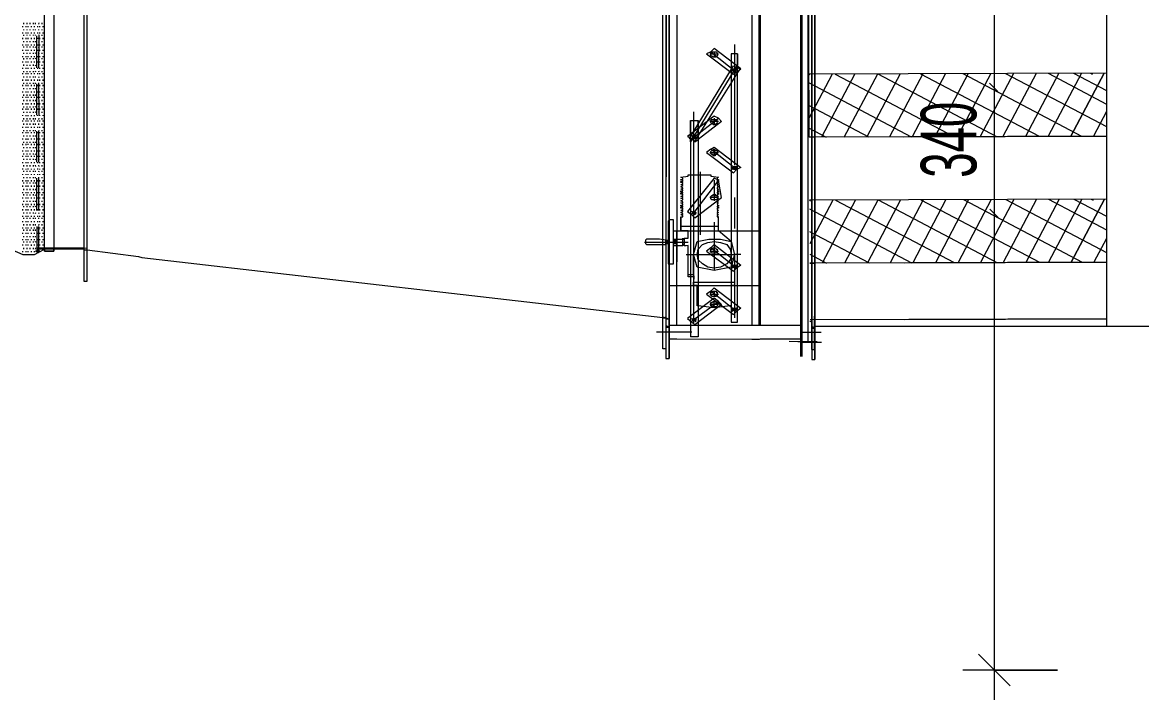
# Model space of a CAD drawing. Header units: centimetres. Extents: x -9345 to 11316, y -7197 to -3465.
# Drawn here: x 6856.6 to 7211.9, y -6032.7 to -5819.9 of the extents above; entities that cross this region are included whole.
import ezdxf

# ---------------------------------------------------------------- set-up
doc = ezdxf.new("R2010")
doc.units = ezdxf.units.CM
for name, color, linetype, lineweight in [('A-ANNO-DIMS', 211, 'Continuous', 9), ('A-ANNO-DIMS-100', 211, 'Continuous', 9), ('EXF', 22, 'Continuous', 9), ('exf çizimi_dwg', 8, 'Continuous', 9)]:
    doc.layers.add(name, color=color, linetype=linetype, lineweight=lineweight)
doc.styles.add('Swis721 LtCn BT_1', font='swisscl.ttf', dxfattribs={"width": 0.8, "height": 17.639445})
doc.dimstyles.new('IUAS_DIMENSION_INSIDE_100_5', dxfattribs={"dimscale": 30.48, "dimtxt": 18, "dimasz": 0.328084, "dimexe": 0.328084, "dimexo": 0.0625, "dimgap": 0, "dimtad": 1, "dimdec": 0, "dimdsep": 46, "dimtxsty": 'Swis721 LtCn BT_1', "dimblk1": 'OBLIQUE', "dimblk2": 'OBLIQUE', "dimsah": 1, "dimcen": 0.09, "dimdle": 0.328084, "dimazin": 0, "dimtfac": 1, "dimtdec": 4, "dimtix": 1, "dimtmove": 0, "dimatfit": 3, "dimfxl": 0.656168, "dimfxlon": 1, "dimtvp": 1, "dimtolj": 1, "dimtzin": 0, "dimarcsym": 2})

# ---------------------------------------------------------------- blocks, each defined once
blk = doc.blocks.new('exf çizimi_dwg-1497134-_123_30 TEKNİK KAT _ TECHNICAL LEVEL')
at = {"layer": 'EXF', "color": 8}
for p, q in [((-1.0002, 6.3349), (1.1257, 6.3086)), ((0.3223, 6.3185), (0.314, 5.3746)), ((0.3195, 5.9983), (0.4923, 6.3164)), ((0.3207, 6.1335), (0.4205, 6.3173)), ((0.3214, 6.214), (0.3778, 6.3178)), ((0.4444, 6.317), (0.522, 6.2749)), ((0.7223, 6.3136), (0.714, 5.371)), ((0.7195, 5.9947), (0.8915, 6.3115)), ((0.7207, 6.13), (0.8197, 6.3124)), ((0.7214, 6.2105), (0.777, 6.3129)), ((0.8471, 6.312), (0.9219, 6.2714)), ((0.3219, 6.2688), (0.325, 6.2745)), ((0.7219, 6.2652), (0.725, 6.271)), ((0.3183, 5.863), (0.5216, 6.2374)), ((0.3216, 6.2392), (0.5207, 6.1311)), ((0.7183, 5.8595), (0.9216, 6.2338)), ((0.7216, 6.2356), (0.9207, 6.1275)), ((0.321, 6.1673), (0.52, 6.0592)), ((0.721, 6.1637), (0.92, 6.0556)), ((0.3171, 5.7278), (0.5204, 6.1021)), ((0.3204, 6.0953), (0.5194, 5.9872)), ((0.7171, 5.7242), (0.9204, 6.0986)), ((0.7203, 6.0918), (0.9194, 5.9837)), ((0.3197, 6.0234), (0.5188, 5.9153)), ((0.7197, 6.0199), (0.9188, 5.9118)), ((0.3497, 5.9466), (0.3767, 5.9732)), ((0.7497, 5.9431), (0.7767, 5.9696)), ((0.3191, 5.9515), (0.5181, 5.8434)), ((0.7191, 5.948), (0.9181, 5.8399)), ((0.3185, 5.8796), (0.5175, 5.7715)), ((0.7184, 5.8761), (0.9175, 5.768)), ((0.3147, 5.4572), (0.518, 5.8316)), ((0.7147, 5.4537), (0.918, 5.8281)), ((0.3178, 5.8077), (0.5169, 5.6996)), ((0.7178, 5.8042), (0.9169, 5.6961)), ((0.3172, 5.7358), (0.5162, 5.6277)), ((0.7172, 5.7322), (0.9162, 5.6241)), ((0.342, 5.3743), (0.5168, 5.6964)), ((0.7419, 5.3708), (0.9168, 5.6928)), ((0.3165, 5.6639), (0.5156, 5.5558)), ((0.7165, 5.6603), (0.9156, 5.5522)), ((0.4139, 5.3737), (0.5156, 5.5611)), ((0.8139, 5.3702), (0.9156, 5.5576)), ((0.3153, 5.52), (0.5143, 5.4119)), ((0.7153, 5.5165), (0.9143, 5.4084)), ((0.3146, 5.4481), (0.4523, 5.3734)), ((0.7146, 5.4446), (0.8523, 5.3698)), ((0.4858, 5.3731), (0.5145, 5.4259)), ((0.8858, 5.3695), (0.9144, 5.4223)), ((1.1332, 5.3417), (1.134, 5.4026)), ((1.1647, 5.3423), (1.1655, 5.4032)), ((-1.146, 5.3886), (1.1622, 5.3601)), ((0.314, 5.3762), (0.317, 5.3746)), ((0.714, 5.3727), (0.717, 5.371)), ((1.0971, 5.3693), (1.1001, 5.3676)), ((1.1618, 5.3286), (1.1625, 5.3895)), ((1.21, 5.3372), (-0.9887, 5.3644)), ((1.1614, 5.3009), (1.1622, 5.3619)), ((1.1092, 5.2059), (0.1049, 5.2183)), ((0.8087, 5.1862), (0.9823, 5.1841)), ((0.2166, 5.139), (0.6005, 5.1343)), ((0.2946, 5.1444), (0.3015, 5.1309)), ((0.6041, 5.1406), (0.6139, 5.127)), ((0.7025, 5.133), (0.801, 5.1318)), ((0.903, 5.1305), (1.0849, 5.1283)), ((0.9173, 5.1367), (0.927, 5.1232)), ((1.0545, 5.135), (1.0642, 5.1215)), ((0.246, 5.06), (0.2464, 5.0876)), ((0.4603, 5.085), (0.46, 5.0574)), ((0.5592, 5.0561), (0.5595, 5.0838)), ((0.7019, 5.082), (0.7016, 5.0544)), ((0.2392, 5.0743), (0.2561, 5.0741)), ((0.4502, 5.0717), (0.4708, 5.0714)), ((0.5487, 5.0704), (0.5693, 5.0702)), ((0.6472, 5.0692), (0.7124, 5.0684)), ((0.7804, 5.0676), (0.9334, 5.0657)), ((0.794, 5.0809), (0.7925, 4.9619)), ((0.8619, 5.0666), (0.8824, 5.0663)), ((0.8716, 5.0523), (0.8719, 5.0799)), ((0.9991, 5.0649), (1.0161, 5.0647)), ((1.0088, 5.0506), (1.0092, 5.0782)), ((1.0419, 5.0778), (1.0416, 5.0502)), ((0.4289, 5.0067), (1.099, 4.9984)), ((1.1264, 4.9267), (1.1272, 4.9919)), ((1.106, 4.9445), (0.8058, 4.9482)), ((0.8434, 4.9541), (0.8421, 4.8458)), ((1.1257, 4.8798), (1.1265, 4.9414)), ((0.8465, 4.9137), (0.8429, 4.9138)), ((0.1246, 2.9151), (0.1211, 2.9151)), ((0.1247, 2.9214), (0.1212, 2.9215)), ((0.1248, 2.932), (0.1213, 2.9321)), ((0.1249, 2.942), (0.1214, 2.942)), ((0.1346, 2.9177), (0.131, 2.9178)), ((0.1348, 2.9348), (0.1312, 2.9348)), ((0.1347, 2.9284), (0.1312, 2.9284)), ((0.1349, 2.9454), (0.1314, 2.9454)), ((0.1444, 2.9148), (0.1416, 2.9148)), ((0.1445, 2.9212), (0.1417, 2.9212)), ((0.1447, 2.9318), (0.1418, 2.9318)), ((0.1448, 2.9417), (0.1419, 2.9418)), ((0.1551, 2.9175), (0.1516, 2.9175)), ((0.1552, 2.9281), (0.1517, 2.9282)), ((0.1553, 2.9345), (0.1518, 2.9346)), ((0.1554, 2.9451), (0.1519, 2.9452)), ((0.1614, 2.9146), (0.1586, 2.9146)), ((0.1615, 2.921), (0.1587, 2.921)), ((0.1618, 2.9415), (0.1589, 2.9415)), ((0.2636, 2.9233), (0.1616, 2.9245)), ((0.1721, 2.9173), (0.1685, 2.9173)), ((0.1722, 2.9279), (0.1687, 2.928)), ((0.1723, 2.9343), (0.1688, 2.9344)), ((0.1725, 2.9449), (0.1689, 2.945)), ((0.182, 2.9143), (0.1784, 2.9144)), ((0.1821, 2.9207), (0.1785, 2.9208)), ((0.1822, 2.9313), (0.1786, 2.9314)), ((0.1823, 2.9413), (0.1788, 2.9413)), ((0.1926, 2.917), (0.1891, 2.9171)), ((0.1928, 2.9277), (0.1892, 2.9277)), ((0.1928, 2.9341), (0.1893, 2.9341)), ((0.193, 2.9447), (0.1894, 2.9447)), ((0.1991, 2.9205), (0.1955, 2.9206)), ((0.199, 2.9141), (0.1955, 2.9142)), ((0.1992, 2.9311), (0.1957, 2.9312)), ((0.1993, 2.941), (0.1958, 2.9411)), ((0.2096, 2.9168), (0.2061, 2.9169)), ((0.2098, 2.9275), (0.2062, 2.9275)), ((0.2098, 2.9338), (0.2063, 2.9339)), ((0.21, 2.9445), (0.2064, 2.9445)), ((0.2195, 2.9139), (0.216, 2.9139)), ((0.2196, 2.9203), (0.2161, 2.9203)), ((0.2197, 2.9309), (0.2162, 2.9309)), ((0.2198, 2.9408), (0.2163, 2.9408)), ((0.2295, 2.9166), (0.2267, 2.9166)), ((0.2296, 2.9272), (0.2268, 2.9273)), ((0.2297, 2.9336), (0.2269, 2.9336)), ((0.2298, 2.9442), (0.227, 2.9442)), ((0.2365, 2.9137), (0.233, 2.9137)), ((0.2366, 2.9201), (0.2331, 2.9201)), ((0.2368, 2.9307), (0.2332, 2.9307)), ((0.2369, 2.9406), (0.2333, 2.9406)), ((0.2465, 2.9164), (0.2436, 2.9164)), ((0.2466, 2.927), (0.2438, 2.927)), ((0.2467, 2.9334), (0.2439, 2.9334)), ((0.2468, 2.944), (0.244, 2.944)), ((0.2571, 2.9198), (0.2536, 2.9199)), ((0.2573, 2.9304), (0.2537, 2.9305)), ((0.2574, 2.9403), (0.2539, 2.9404)), ((0.267, 2.9161), (0.2635, 2.9162)), ((0.2671, 2.9268), (0.2636, 2.9268)), ((0.2672, 2.9331), (0.2637, 2.9332)), ((0.2674, 2.9437), (0.2638, 2.9438)), ((0.2777, 2.9196), (0.2742, 2.9196)), ((0.2778, 2.9302), (0.2743, 2.9302)), ((0.278, 2.9401), (0.2744, 2.9401)), ((0.284, 2.9159), (0.2805, 2.9159)), ((0.2842, 2.9265), (0.2806, 2.9266)), ((0.2843, 2.9329), (0.2807, 2.933)), ((0.2844, 2.9435), (0.2808, 2.9436)), ((0.2947, 2.9193), (0.2912, 2.9194)), ((0.2948, 2.9299), (0.2913, 2.93)), ((0.2949, 2.9399), (0.2914, 2.9399)), ((0.3046, 2.9156), (0.301, 2.9157)), ((0.3048, 2.9327), (0.3012, 2.9327)), ((0.3047, 2.9263), (0.3012, 2.9263)), ((0.3049, 2.9433), (0.3014, 2.9433)), ((0.3145, 2.9191), (0.3117, 2.9191)), ((0.3148, 2.9396), (0.3119, 2.9397)), ((0.4137, 2.9214), (0.3146, 2.9226)), ((0.3216, 2.9154), (0.318, 2.9155)), ((0.3218, 2.9325), (0.3182, 2.9325)), ((0.3217, 2.9261), (0.3182, 2.9261)), ((0.3219, 2.9431), (0.3184, 2.9431)), ((0.3315, 2.9189), (0.3287, 2.9189)), ((0.3317, 2.9295), (0.3288, 2.9295)), ((0.3318, 2.9394), (0.329, 2.9394)), ((0.3421, 2.9152), (0.3386, 2.9152)), ((0.3423, 2.9258), (0.3387, 2.9259)), ((0.3423, 2.9322), (0.3388, 2.9323)), ((0.3425, 2.9428), (0.3389, 2.9429)), ((0.3521, 2.9186), (0.3485, 2.9187)), ((0.3522, 2.9292), (0.3487, 2.9293)), ((0.3523, 2.9392), (0.3488, 2.9392)), ((0.3591, 2.915), (0.3556, 2.915)), ((0.3592, 2.9256), (0.3557, 2.9257)), ((0.3593, 2.932), (0.3558, 2.932)), ((0.3594, 2.9426), (0.3559, 2.9426)), ((0.3691, 2.9184), (0.3655, 2.9185)), ((0.3692, 2.929), (0.3657, 2.9291)), ((0.3693, 2.9389), (0.3658, 2.939)), ((0.3797, 2.9147), (0.3761, 2.9148)), ((0.3799, 2.9317), (0.3763, 2.9318)), ((0.3798, 2.9254), (0.3763, 2.9254)), ((0.38, 2.9423), (0.3765, 2.9424)), ((0.3896, 2.9182), (0.3861, 2.9182)), ((0.3898, 2.9288), (0.3862, 2.9288)), ((0.3899, 2.9387), (0.3864, 2.9387)), ((0.3967, 2.9145), (0.3931, 2.9146)), ((0.3969, 2.9315), (0.3933, 2.9316)), ((0.3968, 2.9252), (0.3933, 2.9252)), ((0.397, 2.9421), (0.3935, 2.9422)), ((0.4066, 2.918), (0.4031, 2.918)), ((0.4068, 2.9286), (0.4032, 2.9286)), ((0.4069, 2.9385), (0.4033, 2.9385)), ((0.4165, 2.9143), (0.4136, 2.9143)), ((0.4166, 2.9249), (0.4138, 2.9249)), ((0.4167, 2.9313), (0.4139, 2.9313)), ((0.4168, 2.9419), (0.414, 2.9419)), ((0.4272, 2.9177), (0.4236, 2.9177)), ((0.4273, 2.9283), (0.4237, 2.9284)), ((0.4274, 2.9382), (0.4239, 2.9383)), ((0.4335, 2.9141), (0.4307, 2.9141)), ((0.4336, 2.9247), (0.4308, 2.9247)), ((0.4337, 2.9311), (0.4309, 2.9311)), ((0.4338, 2.9417), (0.431, 2.9417)), ((0.4442, 2.9175), (0.4406, 2.9175)), ((0.4443, 2.9281), (0.4408, 2.9281)), ((0.4444, 2.938), (0.4409, 2.9381)), ((0.4541, 2.9138), (0.4505, 2.9138)), ((0.4542, 2.9244), (0.4506, 2.9245)), ((0.4543, 2.9308), (0.4507, 2.9309)), ((0.4544, 2.9414), (0.4509, 2.9415)), ((0.4647, 2.9172), (0.4612, 2.9173)), ((0.465, 2.9378), (0.4614, 2.9378)), ((0.5632, 2.9196), (0.4647, 2.9208)), ((0.471, 2.9136), (0.4675, 2.9136)), ((0.4712, 2.9242), (0.4676, 2.9243)), ((0.4712, 2.9306), (0.4677, 2.9307)), ((0.4714, 2.9412), (0.4678, 2.9413)), ((0.4817, 2.917), (0.4782, 2.9171)), ((0.4819, 2.9276), (0.4783, 2.9277)), ((0.482, 2.9376), (0.4784, 2.9376)), ((0.4917, 2.924), (0.4882, 2.924)), ((0.4918, 2.9304), (0.4883, 2.9304)), ((0.4919, 2.941), (0.4884, 2.941)), ((0.5016, 2.9168), (0.4987, 2.9168)), ((0.5017, 2.9274), (0.4988, 2.9274)), ((0.5018, 2.9373), (0.499, 2.9373)), ((0.5087, 2.9238), (0.5052, 2.9238)), ((0.5088, 2.9302), (0.5053, 2.9302)), ((0.5089, 2.9408), (0.5054, 2.9408)), ((0.5186, 2.9166), (0.5157, 2.9166)), ((0.5187, 2.9272), (0.5158, 2.9272)), ((0.5188, 2.9371), (0.516, 2.9371)), ((0.5293, 2.9235), (0.5257, 2.9236)), ((0.5294, 2.9299), (0.5258, 2.9299)), ((0.5295, 2.9405), (0.5259, 2.9405)), ((0.5391, 2.9163), (0.5355, 2.9164)), ((0.5392, 2.9269), (0.5357, 2.927)), ((0.5394, 2.9368), (0.5358, 2.9369)), ((0.5463, 2.9233), (0.5427, 2.9233)), ((0.5464, 2.9297), (0.5428, 2.9297)), ((0.5465, 2.9403), (0.5429, 2.9403)), ((0.5561, 2.9161), (0.5526, 2.9162)), ((0.5562, 2.9267), (0.5527, 2.9268)), ((0.5564, 2.9366), (0.5528, 2.9367)), ((0.5669, 2.9294), (0.5633, 2.9295)), ((0.5668, 2.923), (0.5633, 2.9231)), ((0.567, 2.94), (0.5635, 2.9401)), ((0.5766, 2.9159), (0.5731, 2.9159)), ((0.5768, 2.9265), (0.5732, 2.9265)), ((0.5769, 2.9364), (0.5733, 2.9364)), ((0.5866, 2.9228), (0.5838, 2.9228)), ((0.5867, 2.9292), (0.5839, 2.9292)), ((0.5868, 2.9398), (0.584, 2.9398)), ((0.5937, 2.9156), (0.5901, 2.9157)), ((0.5938, 2.9262), (0.5903, 2.9263)), ((0.5939, 2.9362), (0.5904, 2.9362)), ((0.6037, 2.9226), (0.6008, 2.9226)), ((0.6037, 2.929), (0.6009, 2.929)), ((0.6039, 2.9396), (0.601, 2.9396)), ((0.6142, 2.9154), (0.6106, 2.9154)), ((0.6144, 2.9359), (0.6109, 2.936)), ((0.7162, 2.9177), (0.6142, 2.9189)), ((0.6243, 2.9287), (0.6207, 2.9288)), ((0.6242, 2.9223), (0.6207, 2.9224)), ((0.6244, 2.9393), (0.6209, 2.9394)), ((0.6312, 2.9152), (0.6276, 2.9152)), ((0.6313, 2.9258), (0.6278, 2.9258)), ((0.6315, 2.9357), (0.6279, 2.9357)), ((0.6412, 2.9221), (0.6376, 2.9222)), ((0.6413, 2.9285), (0.6377, 2.9286)), ((0.6414, 2.9391), (0.6379, 2.9392)), ((0.6517, 2.9149), (0.6482, 2.915)), ((0.6519, 2.9255), (0.6483, 2.9256)), ((0.652, 2.9355), (0.6484, 2.9355)), ((0.6617, 2.9219), (0.6582, 2.9219)), ((0.6618, 2.9283), (0.6583, 2.9283)), ((0.6619, 2.9389), (0.6584, 2.9389)), ((0.6687, 2.9147), (0.6652, 2.9148)), ((0.6688, 2.9253), (0.6653, 2.9254)), ((0.669, 2.9352), (0.6654, 2.9353)), ((0.6787, 2.9217), (0.6752, 2.9217)), ((0.6788, 2.9281), (0.6753, 2.9281)), ((0.6789, 2.9387), (0.6754, 2.9387)), ((0.6886, 2.9145), (0.6857, 2.9145)), ((0.6887, 2.9251), (0.6859, 2.9251)), ((0.6888, 2.935), (0.686, 2.935)), ((0.6994, 2.9278), (0.6958, 2.9278)), ((0.6993, 2.9214), (0.6958, 2.9215)), ((0.6995, 2.9384), (0.696, 2.9384)), ((0.7056, 2.9143), (0.7027, 2.9143)), ((0.7057, 2.9249), (0.7029, 2.9249)), ((0.7058, 2.9348), (0.703, 2.9348)), ((0.7163, 2.9212), (0.7127, 2.9212)), ((0.7164, 2.9276), (0.7128, 2.9276)), ((0.7165, 2.9382), (0.713, 2.9382)), ((0.7261, 2.914), (0.7226, 2.9141)), ((0.7262, 2.9246), (0.7227, 2.9247)), ((0.7264, 2.9345), (0.7228, 2.9346)), ((0.7368, 2.9209), (0.7333, 2.921)), ((0.7369, 2.9273), (0.7334, 2.9274)), ((0.737, 2.9379), (0.7335, 2.938)), ((0.7431, 2.9138), (0.7396, 2.9138)), ((0.7433, 2.9244), (0.7397, 2.9244)), ((0.7434, 2.9343), (0.7398, 2.9344)), ((0.7538, 2.9207), (0.7503, 2.9208)), ((0.7539, 2.9271), (0.7504, 2.9272)), ((0.754, 2.9377), (0.7505, 2.9378)), ((0.7637, 2.9135), (0.7601, 2.9136)), ((0.7638, 2.9241), (0.7603, 2.9242)), ((0.7639, 2.9341), (0.7604, 2.9341)), ((0.7737, 2.9205), (0.7708, 2.9205)), ((0.7737, 2.9269), (0.7709, 2.9269)), ((0.7739, 2.9375), (0.771, 2.9375)), ((0.7808, 2.9239), (0.7772, 2.924)), ((0.7809, 2.9339), (0.7774, 2.9339)), ((0.7907, 2.9203), (0.7878, 2.9203)), ((0.7907, 2.9267), (0.7879, 2.9267)), ((0.7909, 2.9373), (0.7881, 2.9373)), ((0.8013, 2.9237), (0.7978, 2.9237)), ((0.8015, 2.9336), (0.7979, 2.9336)), ((0.8112, 2.92), (0.8077, 2.9201)), ((0.8113, 2.9264), (0.8078, 2.9265)), ((0.8114, 2.937), (0.8079, 2.9371)), ((0.8183, 2.9235), (0.8148, 2.9235)), ((0.8185, 2.9334), (0.8149, 2.9334)), ((0.8282, 2.9198), (0.8247, 2.9199)), ((0.8283, 2.9262), (0.8248, 2.9262)), ((0.8284, 2.9368), (0.8249, 2.9368)), ((0.8389, 2.9232), (0.8354, 2.9233)), ((0.839, 2.9331), (0.8355, 2.9332)), ((0.8488, 2.9196), (0.8452, 2.9196)), ((0.1242, 2.8839), (0.1207, 2.8839)), ((0.1244, 2.8945), (0.1208, 2.8945)), ((0.1245, 2.9044), (0.1209, 2.9045)), ((0.1341, 2.8809), (0.1306, 2.881)), ((0.1342, 2.8908), (0.1307, 2.8909)), ((0.1343, 2.8979), (0.1308, 2.898)), ((0.1344, 2.9079), (0.1309, 2.9079)), ((0.1441, 2.8836), (0.1412, 2.8837)), ((0.1442, 2.8943), (0.1413, 2.8943)), ((0.1443, 2.9042), (0.1415, 2.9042)), ((0.1546, 2.8807), (0.1511, 2.8807)), ((0.1548, 2.8906), (0.1512, 2.8906)), ((0.1548, 2.8977), (0.1513, 2.8977)), ((0.155, 2.9076), (0.1514, 2.9077)), ((0.1611, 2.8834), (0.1582, 2.8835)), ((0.1612, 2.894), (0.1583, 2.8941)), ((0.1613, 2.904), (0.1585, 2.904)), ((0.1717, 2.8805), (0.1681, 2.8805)), ((0.1718, 2.8904), (0.1682, 2.8904)), ((0.1719, 2.8975), (0.1683, 2.8975)), ((0.172, 2.9074), (0.1684, 2.9074)), ((0.1816, 2.8832), (0.178, 2.8832)), ((0.1817, 2.8938), (0.1782, 2.8938)), ((0.1819, 2.9037), (0.1783, 2.9038)), ((0.1922, 2.8802), (0.1886, 2.8802)), ((0.1923, 2.8901), (0.1888, 2.8902)), ((0.1924, 2.8972), (0.1889, 2.8973)), ((0.1925, 2.9072), (0.189, 2.9072)), ((0.1986, 2.883), (0.1951, 2.883)), ((0.1987, 2.8936), (0.1952, 2.8936)), ((0.1989, 2.9035), (0.1953, 2.9035)), ((0.2092, 2.88), (0.2056, 2.88)), ((0.2094, 2.897), (0.2058, 2.8971)), ((0.2093, 2.8899), (0.2058, 2.89)), ((0.2095, 2.9069), (0.206, 2.907)), ((0.2191, 2.8827), (0.2156, 2.8828)), ((0.2193, 2.8933), (0.2157, 2.8934)), ((0.2194, 2.9032), (0.2158, 2.9033)), ((0.229, 2.8797), (0.2262, 2.8798)), ((0.2291, 2.8897), (0.2263, 2.8897)), ((0.2292, 2.8968), (0.2264, 2.8968)), ((0.2293, 2.9067), (0.2265, 2.9067)), ((0.2362, 2.8825), (0.2326, 2.8826)), ((0.2363, 2.8931), (0.2328, 2.8932)), ((0.2364, 2.903), (0.2329, 2.9031)), ((0.246, 2.8795), (0.2432, 2.8796)), ((0.2462, 2.8895), (0.2433, 2.8895)), ((0.2463, 2.8966), (0.2434, 2.8966)), ((0.2464, 2.9065), (0.2435, 2.9065)), ((0.2567, 2.8823), (0.2531, 2.8823)), ((0.2568, 2.8929), (0.2533, 2.8929)), ((0.2569, 2.9028), (0.2534, 2.9028)), ((0.2571, 2.9134), (0.2535, 2.9135)), ((0.2666, 2.8793), (0.263, 2.8793)), ((0.2668, 2.8963), (0.2632, 2.8964)), ((0.2667, 2.8892), (0.2632, 2.8892)), ((0.2669, 2.9062), (0.2634, 2.9063)), ((0.2772, 2.882), (0.2737, 2.882)), ((0.2774, 2.8926), (0.2738, 2.8926)), ((0.2775, 2.9025), (0.274, 2.9026)), ((0.2776, 2.9132), (0.2741, 2.9132)), ((0.2836, 2.8791), (0.28, 2.8791)), ((0.2837, 2.889), (0.2801, 2.889)), ((0.2838, 2.8961), (0.2802, 2.8961)), ((0.2839, 2.906), (0.2803, 2.9061)), ((0.2942, 2.8818), (0.2907, 2.8818)), ((0.2944, 2.8924), (0.2908, 2.8924)), ((0.2945, 2.9023), (0.2909, 2.9024)), ((0.2946, 2.913), (0.2911, 2.913)), ((0.3041, 2.8788), (0.3006, 2.8789)), ((0.3042, 2.8887), (0.3007, 2.8888)), ((0.3043, 2.8958), (0.3008, 2.8959)), ((0.3044, 2.9058), (0.3009, 2.9058)), ((0.3141, 2.8815), (0.3112, 2.8816)), ((0.3142, 2.8921), (0.3113, 2.8922)), ((0.3143, 2.9021), (0.3115, 2.9021)), ((0.3145, 2.9127), (0.3116, 2.9127)), ((0.3211, 2.8786), (0.3176, 2.8787)), ((0.3212, 2.8885), (0.3177, 2.8886)), ((0.3213, 2.8956), (0.3178, 2.8957)), ((0.3214, 2.9056), (0.3179, 2.9056)), ((0.3311, 2.8813), (0.3282, 2.8814)), ((0.3312, 2.8919), (0.3284, 2.892)), ((0.3313, 2.9019), (0.3285, 2.9019)), ((0.3314, 2.9125), (0.3286, 2.9125)), ((0.3417, 2.8784), (0.3381, 2.8784)), ((0.3419, 2.8954), (0.3383, 2.8954)), ((0.3418, 2.8883), (0.3383, 2.8883)), ((0.342, 2.9053), (0.3385, 2.9053)), ((0.3516, 2.8811), (0.3481, 2.8811)), ((0.3518, 2.8917), (0.3482, 2.8917)), ((0.3519, 2.9016), (0.3483, 2.9016)), ((0.352, 2.9122), (0.3485, 2.9123)), ((0.3587, 2.8781), (0.3551, 2.8782)), ((0.3588, 2.8881), (0.3552, 2.8881)), ((0.3589, 2.8952), (0.3553, 2.8952)), ((0.359, 2.9051), (0.3555, 2.9051)), ((0.3686, 2.8809), (0.3651, 2.8809)), ((0.3687, 2.8915), (0.3652, 2.8915)), ((0.3689, 2.9014), (0.3653, 2.9014)), ((0.369, 2.912), (0.3655, 2.9121)), ((0.3793, 2.8878), (0.3758, 2.8879)), ((0.3794, 2.8949), (0.3759, 2.895)), ((0.3795, 2.9048), (0.376, 2.9049)), ((0.3892, 2.8806), (0.3856, 2.8807)), ((0.3893, 2.8912), (0.3858, 2.8913)), ((0.3894, 2.9011), (0.3859, 2.9012)), ((0.3896, 2.9118), (0.386, 2.9118)), ((0.3963, 2.8876), (0.3928, 2.8876)), ((0.3964, 2.8947), (0.3929, 2.8948)), ((0.3965, 2.9046), (0.393, 2.9047)), ((0.4062, 2.8804), (0.4026, 2.8805)), ((0.4063, 2.891), (0.4028, 2.8911)), ((0.4064, 2.9009), (0.4029, 2.901)), ((0.4065, 2.9116), (0.403, 2.9116)), ((0.4162, 2.8874), (0.4133, 2.8874)), ((0.4163, 2.8945), (0.4134, 2.8945)), ((0.4164, 2.9044), (0.4135, 2.9044)), ((0.4267, 2.8802), (0.4231, 2.8802)), ((0.4269, 2.8908), (0.4233, 2.8908)), ((0.427, 2.9007), (0.4234, 2.9007)), ((0.4271, 2.9113), (0.4235, 2.9114)), ((0.4332, 2.8871), (0.4303, 2.8872)), ((0.4332, 2.8943), (0.4304, 2.8943)), ((0.4334, 2.9042), (0.4306, 2.9042)), ((0.4437, 2.8799), (0.4402, 2.88)), ((0.4438, 2.8905), (0.4403, 2.8906)), ((0.444, 2.9005), (0.4404, 2.9005)), ((0.4441, 2.9111), (0.4406, 2.9112)), ((0.4537, 2.8869), (0.4502, 2.8869)), ((0.4538, 2.894), (0.4503, 2.894)), ((0.4539, 2.9039), (0.4504, 2.904)), ((0.4642, 2.8797), (0.4607, 2.8797)), ((0.4644, 2.8903), (0.4608, 2.8903)), ((0.4645, 2.9002), (0.461, 2.9003)), ((0.4646, 2.9109), (0.4611, 2.9109)), ((0.4707, 2.8867), (0.4672, 2.8867)), ((0.4708, 2.8938), (0.4673, 2.8938)), ((0.4709, 2.9037), (0.4674, 2.9038)), ((0.4813, 2.8795), (0.4777, 2.8795)), ((0.4814, 2.8901), (0.4779, 2.8901)), ((0.4815, 2.9), (0.478, 2.9)), ((0.4816, 2.9106), (0.4781, 2.9107)), ((0.4913, 2.8864), (0.4877, 2.8865)), ((0.4914, 2.8935), (0.4878, 2.8936)), ((0.4915, 2.9035), (0.4879, 2.9035)), ((0.4916, 2.9133), (0.4881, 2.9134)), ((0.5011, 2.8792), (0.4982, 2.8793)), ((0.5012, 2.8898), (0.4984, 2.8899)), ((0.5014, 2.8998), (0.4985, 2.8998)), ((0.5015, 2.9104), (0.4986, 2.9104)), ((0.5083, 2.8862), (0.5047, 2.8863)), ((0.5083, 2.8933), (0.5048, 2.8934)), ((0.5085, 2.9032), (0.5049, 2.9033)), ((0.5086, 2.9131), (0.5051, 2.9132)), ((0.5181, 2.879), (0.5152, 2.8791)), ((0.5182, 2.8896), (0.5154, 2.8897)), ((0.5183, 2.8995), (0.5155, 2.8996)), ((0.5185, 2.9102), (0.5156, 2.9102)), ((0.5288, 2.886), (0.5252, 2.886)), ((0.5289, 2.8931), (0.5253, 2.8931)), ((0.529, 2.903), (0.5255, 2.903)), ((0.5292, 2.9129), (0.5256, 2.9129)), ((0.5387, 2.8788), (0.5351, 2.8788)), ((0.5388, 2.8894), (0.5352, 2.8894)), ((0.5389, 2.8993), (0.5353, 2.8993)), ((0.539, 2.9099), (0.5355, 2.91)), ((0.5458, 2.8858), (0.5423, 2.8858)), ((0.5459, 2.8929), (0.5424, 2.8929)), ((0.546, 2.9028), (0.5425, 2.9028)), ((0.5461, 2.9127), (0.5426, 2.9127)), ((0.5556, 2.8786), (0.5521, 2.8786)), ((0.5558, 2.8892), (0.5522, 2.8892)), ((0.5559, 2.8991), (0.5524, 2.8991)), ((0.556, 2.9097), (0.5525, 2.9098)), ((0.5663, 2.8855), (0.5628, 2.8855)), ((0.5664, 2.8926), (0.5629, 2.8926)), ((0.5665, 2.9025), (0.563, 2.9026)), ((0.5667, 2.9124), (0.5631, 2.9124)), ((0.5762, 2.8783), (0.5726, 2.8784)), ((0.5763, 2.8889), (0.5728, 2.889)), ((0.5764, 2.8988), (0.5729, 2.8989)), ((0.5765, 2.9095), (0.573, 2.9095)), ((0.5863, 2.8924), (0.5834, 2.8924)), ((0.5862, 2.8853), (0.5834, 2.8853)), ((0.5864, 2.9023), (0.5836, 2.9023)), ((0.5865, 2.9122), (0.5837, 2.9122)), ((0.5932, 2.8781), (0.5897, 2.8781)), ((0.5933, 2.8887), (0.5898, 2.8887)), ((0.5934, 2.8986), (0.5899, 2.8987)), ((0.5936, 2.9093), (0.59, 2.9093)), ((0.6032, 2.885), (0.6003, 2.8851)), ((0.6033, 2.8921), (0.6004, 2.8922)), ((0.6034, 2.9021), (0.6006, 2.9021)), ((0.6035, 2.912), (0.6007, 2.912)), ((0.6138, 2.8884), (0.6103, 2.8885)), ((0.614, 2.8984), (0.6104, 2.8984)), ((0.6141, 2.909), (0.6106, 2.9091)), ((0.6237, 2.8848), (0.6202, 2.8848)), ((0.6238, 2.8919), (0.6203, 2.8919)), ((0.6239, 2.9018), (0.6204, 2.9019)), ((0.6241, 2.9117), (0.6205, 2.9117)), ((0.6309, 2.8882), (0.6273, 2.8883)), ((0.631, 2.8982), (0.6274, 2.8982)), ((0.6311, 2.9088), (0.6276, 2.9088)), ((0.6408, 2.8846), (0.6372, 2.8846)), ((0.6408, 2.8917), (0.6373, 2.8917)), ((0.641, 2.9016), (0.6374, 2.9017)), ((0.6411, 2.9115), (0.6375, 2.9115)), ((0.6514, 2.888), (0.6479, 2.888)), ((0.6515, 2.8979), (0.648, 2.8979)), ((0.6517, 2.9085), (0.6481, 2.9086)), ((0.6613, 2.8843), (0.6577, 2.8844)), ((0.6614, 2.8914), (0.6578, 2.8915)), ((0.6615, 2.9014), (0.6579, 2.9014)), ((0.6616, 2.9112), (0.6581, 2.9113)), ((0.6684, 2.8878), (0.6649, 2.8878)), ((0.6685, 2.8977), (0.665, 2.8977)), ((0.6686, 2.9083), (0.6651, 2.9084)), ((0.6783, 2.8841), (0.6747, 2.8842)), ((0.6783, 2.8912), (0.6748, 2.8913)), ((0.6785, 2.9011), (0.6749, 2.9012)), ((0.6786, 2.911), (0.6751, 2.9111)), ((0.6882, 2.8875), (0.6854, 2.8876)), ((0.6883, 2.8974), (0.6855, 2.8975)), ((0.6885, 2.9081), (0.6857, 2.9081)), ((0.6988, 2.8839), (0.6953, 2.8839)), ((0.6989, 2.891), (0.6954, 2.891)), ((0.699, 2.9009), (0.6955, 2.9009)), ((0.6992, 2.9108), (0.6956, 2.9108)), ((0.7053, 2.8873), (0.7024, 2.8874)), ((0.7054, 2.8972), (0.7025, 2.8973)), ((0.7055, 2.9079), (0.7027, 2.9079)), ((0.7158, 2.8836), (0.7123, 2.8837)), ((0.7159, 2.8908), (0.7124, 2.8908)), ((0.716, 2.9007), (0.7125, 2.9007)), ((0.7161, 2.9106), (0.7126, 2.9106)), ((0.7258, 2.8871), (0.7222, 2.8871)), ((0.7259, 2.897), (0.7224, 2.897)), ((0.726, 2.9076), (0.7225, 2.9077)), ((0.7364, 2.8834), (0.7328, 2.8834)), ((0.7365, 2.8905), (0.7329, 2.8905)), ((0.7366, 2.9004), (0.7331, 2.9005)), ((0.7367, 2.9103), (0.7332, 2.9103)), ((0.7428, 2.8869), (0.7392, 2.8869)), ((0.7429, 2.8968), (0.7394, 2.8968)), ((0.7431, 2.9074), (0.7395, 2.9075)), ((0.7534, 2.8832), (0.7498, 2.8832)), ((0.7535, 2.8903), (0.7499, 2.8903)), ((0.7536, 2.9002), (0.75, 2.9003)), ((0.7537, 2.9101), (0.7502, 2.9101)), ((0.7633, 2.8866), (0.7598, 2.8866)), ((0.7634, 2.8965), (0.7599, 2.8966)), ((0.7636, 2.9072), (0.76, 2.9072)), ((0.7733, 2.89), (0.7704, 2.8901)), ((0.7732, 2.8829), (0.7704, 2.883)), ((0.7734, 2.9), (0.7706, 2.9)), ((0.7735, 2.9098), (0.7707, 2.9099)), ((0.7803, 2.8864), (0.7768, 2.8864)), ((0.7804, 2.8963), (0.7769, 2.8964)), ((0.7806, 2.9069), (0.777, 2.907)), ((0.7806, 2.9133), (0.7771, 2.9134)), ((0.7902, 2.8827), (0.7874, 2.8828)), ((0.7903, 2.8898), (0.7875, 2.8899)), ((0.7904, 2.8998), (0.7876, 2.8998)), ((0.7905, 2.9096), (0.7877, 2.9097)), ((0.8009, 2.8861), (0.7973, 2.8862)), ((0.801, 2.8961), (0.7975, 2.8961)), ((0.8011, 2.9067), (0.7976, 2.9067)), ((0.8012, 2.9131), (0.7977, 2.9131)), ((0.8108, 2.8825), (0.8072, 2.8825)), ((0.8108, 2.8896), (0.8073, 2.8896)), ((0.811, 2.8995), (0.8074, 2.8995)), ((0.8111, 2.9094), (0.8076, 2.9094)), ((0.8179, 2.8859), (0.8143, 2.886)), ((0.818, 2.8958), (0.8145, 2.8959)), ((0.8181, 2.9065), (0.8146, 2.9065)), ((0.8182, 2.9129), (0.8147, 2.9129)), ((0.8277, 2.8823), (0.8242, 2.8823)), ((0.8278, 2.8894), (0.8243, 2.8894)), ((0.828, 2.8993), (0.8244, 2.8993)), ((0.8281, 2.9092), (0.8245, 2.9092)), ((0.8384, 2.8857), (0.8349, 2.8857)), ((0.8386, 2.8956), (0.835, 2.8956)), ((0.8387, 2.9062), (0.8351, 2.9063)), ((0.8388, 2.9126), (0.8352, 2.9127)), ((0.8483, 2.882), (0.8448, 2.8821)), ((0.8484, 2.8891), (0.8449, 2.8892)), ((0.8485, 2.899), (0.845, 2.8991)), ((0.8486, 2.9089), (0.8451, 2.909)), ((0.3792, 2.8779), (0.3757, 2.8779)), ((0.3962, 2.8777), (0.3927, 2.8777)), ((0.416, 2.8774), (0.4132, 2.8775)), ((0.433, 2.8772), (0.4302, 2.8773)), ((0.4536, 2.877), (0.4501, 2.877)), ((0.4706, 2.8768), (0.467, 2.8768)), ((0.4911, 2.8765), (0.4876, 2.8765)), ((0.5081, 2.8763), (0.5046, 2.8763)), ((0.5287, 2.876), (0.5251, 2.8761)), ((0.5457, 2.8758), (0.5422, 2.8759)), ((0.5662, 2.8756), (0.5627, 2.8756)), ((0.586, 2.8753), (0.5832, 2.8754)), ((0.6031, 2.8751), (0.6002, 2.8752)), ((0.6137, 2.8778), (0.6102, 2.8779)), ((0.6236, 2.8749), (0.6201, 2.8749)), ((0.6307, 2.8776), (0.6272, 2.8777)), ((0.6406, 2.8747), (0.6371, 2.8747)), ((0.6513, 2.8774), (0.6477, 2.8774)), ((0.6612, 2.8744), (0.6576, 2.8744)), ((0.6683, 2.8772), (0.6647, 2.8772)), ((0.6781, 2.8742), (0.6746, 2.8742)), ((0.6881, 2.8769), (0.6853, 2.877)), ((0.6987, 2.8739), (0.6952, 2.874)), ((0.7051, 2.8767), (0.7023, 2.8767)), ((0.7157, 2.8737), (0.7122, 2.8738)), ((0.7256, 2.8765), (0.7221, 2.8765)), ((0.7363, 2.8735), (0.7327, 2.8735)), ((0.7427, 2.8762), (0.7391, 2.8763)), ((0.7532, 2.8733), (0.7497, 2.8733)), ((0.7632, 2.876), (0.7597, 2.876)), ((0.7731, 2.873), (0.7702, 2.8731)), ((0.7802, 2.8758), (0.7767, 2.8758)), ((0.7901, 2.8728), (0.7873, 2.8728)), ((0.8007, 2.8755), (0.7972, 2.8756)), ((0.8106, 2.8726), (0.8071, 2.8726)), ((0.8177, 2.8753), (0.8142, 2.8754)), ((0.8276, 2.8723), (0.8241, 2.8724)), ((0.8383, 2.8751), (0.8348, 2.8751)), ((0.8482, 2.8721), (0.8446, 2.8721))]:
    blk.add_line(p, q, dxfattribs=at)
at = {"layer": 'EXF', "color": 8, "flags": 128}
for points in [[(1.1177, 5.3804), (1.1142, 5.3833), (1.1281, 6.5086), (-0.9981, 6.5348), (-1.0081, 5.3909)], [(0.0659, 5.3863), (1.2197, 5.3721), (1.2198, 5.382), (1.1142, 5.3833), (1.1281, 6.5086)], [(0.5166, 5.6728), (0.5223, 6.316), (0.514, 5.3728)], [(0.9166, 5.6693), (0.9223, 6.3111), (0.914, 5.3693), (0.9141, 5.3844)], [(1.0969, 5.6684), (1.1026, 6.3089), (1.0943, 5.3684)], [(0.515, 5.4838), (0.3159, 5.5925), (0.5192, 5.9669)], [(0.9149, 5.4803), (0.7159, 5.589), (0.9192, 5.9633)], [(-1.1217, 5.4099), (0.0345, 5.3956), (1.1883, 5.3813)], [(-1.0902, 5.4106), (0.066, 5.3963), (1.2198, 5.382)], [(0.5141, 5.388), (0.514, 5.3728), (-0.987, 5.3854)], [(0.0344, 5.3857), (1.1881, 5.3714), (1.1883, 5.3813), (1.0827, 5.3826)], [(1.1141, 5.3734), (1.1213, 5.3832), (1.1212, 5.3733)], [(0.0216, 5.3554), (0.0199, 5.2229), (0.1049, 5.2219), (1.1093, 5.2095)], [(0.1049, 5.2219), (0.1066, 5.3543), (1.2101, 5.3407)], [(1.1092, 4.9204), (1.1057, 4.9204), (1.1109, 5.3419), (1.1555, 5.3414), (1.1555, 5.3378), (1.1539, 5.2089), (1.1539, 5.2054)], [(-0.9906, 5.2085), (-0.4869, 5.2023), (-0.3134, 5.2001), (0.0607, 5.1955), (1.1089, 5.1825)], [(1.1539, 5.2054), (1.1536, 5.182), (1.1506, 4.944), (1.1503, 4.9199), (1.1057, 4.9204), (0.1014, 4.9329), (0.1049, 5.2183), (0.061, 5.2189), (0.0607, 5.1955), (0.0578, 4.9575), (0.0575, 4.9334), (0.0578, 4.9575), (0.9043, 4.947)], [(0.7581, 4.9247), (0.9791, 4.922), (0.9802, 5.0106), (0.9815, 5.1189), (0.9827, 5.211)], [(0.8057, 4.9376), (0.8063, 4.9851), (0.8076, 5.0906), (0.809, 5.2096)], [(0.239, 5.0636), (0.3052, 5.1443), (0.2947, 5.1586), (0.2292, 5.0744), (0.239, 5.0636), (0.2459, 5.0501), (0.3115, 5.1343), (0.3052, 5.1443)], [(0.5486, 5.0598), (0.5423, 5.0705), (0.6079, 5.1547), (0.6141, 5.1405)], [(0.2471, 5.1486), (0.2469, 5.128), (1.0982, 5.1175), (1.0985, 5.138), (0.9818, 5.1395), (0.8082, 5.1416), (0.2471, 5.1486), (0.2812, 5.1481), (0.5244, 4.9956), (0.4564, 4.9965), (0.4567, 5.0206)], [(0.842, 5.1206), (0.8074, 5.0807), (0.777, 5.0811), (0.7635, 5.0812), (0.7635, 5.0777)], [(0.8813, 4.9778), (0.8816, 5.0011), (0.8817, 5.0118), (0.8832, 5.1308), (0.9234, 5.1196), (0.9334, 5.0657), (0.9221, 5.0113), (0.8816, 5.0011), (0.8406, 5.0123), (0.834, 5.0499), (0.8345, 5.0867), (0.842, 5.1206), (0.8832, 5.1308)], [(0.8617, 5.0559), (0.8512, 5.0667), (0.9174, 5.1509), (0.9272, 5.1366), (0.8617, 5.0559), (0.8715, 5.0423), (0.937, 5.1266), (0.9272, 5.1366)], [(0.8834, 5.1513), (0.8832, 5.1308), (0.971, 5.1297)], [(0.9524, 5.0003), (0.9694, 5), (0.9702, 5.0652), (0.971, 5.1297), (0.9817, 5.1296), (0.9815, 5.1189), (1.0424, 5.1182)], [(0.9815, 5.1189), (1.0424, 5.1182), (1.046, 5.1181), (1.0459, 5.1153), (1.0524, 5.0642), (1.0319, 5.0645)], [(0.9989, 5.0542), (0.9885, 5.065), (1.0547, 5.1492), (1.0644, 5.1349)], [(0.4504, 5.0851), (0.4432, 5.0717), (0.5073, 4.9859), (0.5139, 4.9993), (0.5104, 5.0057), (0.514, 5.0128)], [(0.5039, 4.9994), (0.5104, 5.0057), (0.4504, 5.0851), (0.4605, 5.0949), (0.5176, 5.0198), (0.4567, 5.0206), (0.5757, 5.0191), (1.0312, 5.0135), (1.1432, 5.0121), (1.1429, 4.988)], [(0.6197, 5.0249), (0.6297, 5.0248), (0.6301, 5.0588), (0.6336, 5.0587), (0.6374, 5.0828), (0.6409, 5.0792), (0.6445, 5.0792), (0.6445, 5.0827), (0.6474, 5.0827), (0.6473, 5.0791), (0.6509, 5.0791), (0.6509, 5.0826), (0.6544, 5.0826), (0.6544, 5.0791), (0.658, 5.079), (0.6615, 5.0825), (0.6615, 5.079), (0.6643, 5.0789), (0.6679, 5.0824), (0.6714, 5.0788), (0.6749, 5.0788), (0.675, 5.0823), (0.6785, 5.0788), (0.6813, 5.0787), (0.6814, 5.0823), (0.6849, 5.0822), (0.6849, 5.0787), (0.6884, 5.0786), (0.6884, 5.0822), (0.692, 5.0821), (0.6919, 5.0786), (0.6955, 5.0785), (0.6984, 5.082), (0.6983, 5.0785), (0.7019, 5.0785), (0.7054, 5.082), (0.7054, 5.0784), (0.709, 5.0784), (0.7125, 5.0819), (0.7153, 5.0783), (0.7189, 5.0783), (0.7189, 5.0818), (0.7224, 5.0782), (0.726, 5.0782), (0.726, 5.0817), (0.7295, 5.0817), (0.7295, 5.0781), (0.7323, 5.0781), (0.7324, 5.0816), (0.7359, 5.0816), (0.7359, 5.078), (0.7394, 5.078), (0.743, 5.0815), (0.7429, 5.078), (0.7465, 5.0779), (0.7494, 5.0814), (0.7529, 5.0778), (0.7564, 5.0778), (0.7564, 5.0813), (0.76, 5.0777), (0.7635, 5.0777), (0.7635, 5.0812)], [(0.6474, 5.0827), (0.6408, 5.0693), (0.7453, 4.983), (0.7554, 4.9963)], [(0.7556, 5.0098), (0.7484, 5.0028), (0.7554, 4.9963), (0.7654, 5.0061), (0.702, 5.0919), (0.6474, 5.0827), (0.7484, 5.0028), (0.7455, 4.9964)], [(1.0855, 4.9922), (1.0884, 4.9986), (1.032, 5.0779), (1.0421, 5.0877), (1.1055, 5.0019), (1.0954, 4.9921)], [(1.0524, 5.0642), (1.0447, 5.0133), (1.0446, 5.0098), (1.0411, 5.0098), (0.9802, 5.0106), (0.9801, 4.9999), (0.9694, 5)], [(1.032, 5.0779), (1.0212, 5.0646), (1.0854, 4.9788), (1.0954, 4.9921), (1.0884, 4.9986), (1.0956, 5.0056)], [(0.5139, 4.9993), (0.5246, 5.0091), (0.5176, 5.0198)], [(0.7621, 4.9622), (0.7622, 4.9686), (0.7586, 4.9686), (0.755, 4.9623), (0.755, 4.9687), (0.7515, 4.9687), (0.7479, 4.9624), (0.7451, 4.9688), (0.7416, 4.9688), (0.7415, 4.9625), (0.7381, 4.9689), (0.7345, 4.9689), (0.7344, 4.9626), (0.7309, 4.9626), (0.731, 4.969), (0.7281, 4.969), (0.7281, 4.9627), (0.7245, 4.9627), (0.7246, 4.969), (0.7211, 4.9691), (0.7175, 4.9628), (0.7175, 4.9691), (0.714, 4.9692), (0.7111, 4.9629), (0.7076, 4.9693), (0.704, 4.9693), (0.704, 4.963), (0.7005, 4.9693), (0.697, 4.9694), (0.6969, 4.963), (0.6941, 4.9694), (0.6906, 4.9695), (0.6905, 4.9631), (0.687, 4.9632), (0.6871, 4.9695), (0.6835, 4.9696), (0.6834, 4.9632), (0.6799, 4.9633), (0.68, 4.9696), (0.6771, 4.9696), (0.6735, 4.9633), (0.6736, 4.9697), (0.6701, 4.9697), (0.6665, 4.9634), (0.663, 4.9698), (0.6601, 4.9698), (0.6601, 4.9635), (0.6566, 4.9699), (0.653, 4.9699), (0.653, 4.9636), (0.6494, 4.9636), (0.6495, 4.97), (0.646, 4.97), (0.6459, 4.9637), (0.643, 4.9637), (0.6431, 4.9701), (0.6396, 4.9701), (0.636, 4.9638), (0.6327, 4.9872), (0.6292, 4.9873), (0.6297, 5.0248), (0.8202, 5.0225)], [(0.4564, 4.9965), (0.5754, 4.995), (0.9388, 4.9905), (1.1429, 4.988)], [(0.833, 4.9713), (0.8302, 4.9713), (0.8304, 4.9848), (0.8063, 4.9851), (0.806, 4.9617), (0.7621, 4.9622), (0.806, 4.9617)], [(0.8438, 4.9846), (0.8436, 4.9712), (0.85, 4.9711)], [(0.9458, 4.9833), (0.946, 5.0003), (0.9524, 5.0003), (0.9522, 4.9833), (0.9458, 4.9833), (0.8537, 4.9845), (0.8537, 4.9781), (0.8536, 4.971), (0.85, 4.9711), (0.85, 4.9675)], [(0.946, 5.0003), (0.8816, 5.0011), (0.8915, 5.001)], [(-0.9904, 4.9392), (-0.994, 4.9365), (-1.0988, 4.9378), (-1.0987, 4.9477), (0.0575, 4.9334), (1.2113, 4.9191)], [(0.8326, 4.9373), (0.833, 4.9677), (0.8301, 4.9677)], [(0.8327, 4.9443), (0.8362, 4.9443), (0.8398, 4.9442), (0.8397, 4.9372)], [(0.8531, 4.937), (0.8535, 4.9675), (0.85, 4.9675), (0.833, 4.9677), (0.833, 4.9713), (0.8436, 4.9712), (0.8429, 4.9138), (0.8465, 4.9137), (0.8394, 4.9138)], [(0.8468, 4.9442), (0.8469, 4.9477), (0.8434, 4.9506), (0.8398, 4.9478), (0.8362, 4.9443), (0.8362, 4.9372)], [(0.8398, 4.9442), (0.8468, 4.9442), (0.8468, 4.9371), (0.8468, 4.9442), (0.8433, 4.9442)], [(1.1806, 4.9096), (1.1805, 4.8997), (0.0572, 4.9136)], [(1.1736, 4.9097), (0.0573, 4.9235), (1.2111, 4.9092), (1.2113, 4.9191), (1.1057, 4.9204)], [(0.9113, 4.9363), (0.9077, 4.9363), (0.9006, 4.9364), (0.8978, 4.9365), (0.8531, 4.937), (0.8326, 4.9373), (0.7752, 4.938), (0.7717, 4.938), (0.7715, 4.9246), (0.775, 4.921), (0.9111, 4.9193), (0.9111, 4.9228), (0.9113, 4.9363), (0.9077, 4.9363), (0.9042, 4.9364)], [(0.8323, 4.9139), (0.8359, 4.9138), (0.8321, 4.8933), (0.8316, 4.8522), (0.8351, 4.8487), (0.8457, 4.8485), (0.8486, 4.852), (0.8491, 4.8931), (0.8493, 4.9137), (0.8465, 4.9137), (0.8466, 4.9201), (0.8465, 4.9137), (0.8359, 4.9138), (0.8359, 4.9202), (0.8395, 4.9202)], [(0.8466, 4.9201), (0.8395, 4.9202), (0.8394, 4.9138), (0.8359, 4.9138)], [(1.0785, 4.9009), (1.0822, 4.9108), (1.0786, 4.9108), (1.0822, 4.9108)], [(1.0821, 4.9009), (1.0822, 4.9108), (1.0859, 4.9214), (1.0857, 4.9108)], [(1.1056, 4.9105), (1.1128, 4.9203), (1.1127, 4.9104)], [(0.8435, 3.0656), (0.8436, 3.0762), (0.8662, 3.2389), (0.8698, 3.2488), (1.0807, 4.9009)], [(-0.7779, 3.0962), (-0.7717, 3.0856), (-0.7715, 3.0962), (-0.87, 3.0974), (-0.8701, 3.0868), (0.0345, 3.0756), (0.9427, 3.0644), (0.9428, 3.075), (0.0346, 3.0862)], [(0.8353, 2.9162), (0.8371, 3.0657), (0.8386, 3.0763)], [(0.8407, 3.0656), (0.8395, 2.9707), (0.8388, 2.9162)], [(0.0333, 2.9807), (0.8459, 2.9706), (0.8455, 2.9402), (0.0804, 2.9496), (0.0808, 2.9801)], [(0.8407, 2.8382), (0.8553, 2.872), (0.8557, 2.9088), (0.8391, 2.9402), (0.8455, 2.9402), (0.8459, 2.9706), (0.8395, 2.9707)], [(0.2637, 2.9303), (0.1616, 2.9316), (0.1588, 2.9316)], [(0.4138, 2.9285), (0.3147, 2.9297), (0.3118, 2.9297)], [(0.5633, 2.9266), (0.4648, 2.9278), (0.4613, 2.9279)], [(0.7163, 2.9247), (0.6143, 2.926), (0.6108, 2.926)], [(0.7672, 2.917), (0.8452, 2.9161), (0.8487, 2.916), (0.8488, 2.9196), (0.8488, 2.9231), (0.8453, 2.9231), (0.7673, 2.9241)], [(0.8353, 2.9197), (0.8523, 2.9195), (0.8353, 2.9197), (0.8523, 2.9195)], [(0.8453, 2.926), (0.8451, 2.9125), (0.8453, 2.926), (0.8451, 2.9125)]]:
    blk.add_lwpolyline(points, dxfattribs=at)
for points in [[(0.5213, 6.203), (0.3223, 6.3111)], [(0.9213, 6.1995), (0.7222, 6.3076)], [(0.521, 5.0091), (0.5138, 4.9922), (0.2845, 5.1346), (0.2947, 5.155)], [(0.2979, 5.1309), (0.2944, 5.131), (0.2944, 5.1345), (0.2945, 5.1381), (0.2945, 5.1416), (0.2981, 5.1444), (0.2981, 5.1415), (0.3016, 5.1415), (0.3016, 5.138), (0.3016, 5.1344)], [(0.5591, 5.0462), (0.6246, 5.1304), (0.6141, 5.1405), (0.5486, 5.0598)], [(0.6111, 5.1271), (0.6075, 5.1271), (0.6076, 5.1306), (0.604, 5.1307), (0.6041, 5.1342), (0.6041, 5.1378), (0.6077, 5.1377), (0.6077, 5.1406), (0.6112, 5.1405), (0.6112, 5.1377), (0.614, 5.1376), (0.614, 5.1341), (0.6139, 5.1306), (0.6111, 5.1306)], [(0.8817, 5.0118), (0.8648, 5.0155), (0.8508, 5.0291), (0.8446, 5.0462), (0.8413, 5.0668), (0.8451, 5.0866), (0.8517, 5.1071), (0.866, 5.1175), (0.883, 5.1201), (0.9, 5.1171), (0.9134, 5.1063), (0.923, 5.0857), (0.9263, 5.0658), (0.9225, 5.0453), (0.9124, 5.0284), (0.8987, 5.0151)], [(0.9199, 5.1232), (0.92, 5.1268), (0.9172, 5.1268), (0.9172, 5.1304), (0.9172, 5.1339), (0.92, 5.1339), (0.9201, 5.1367), (0.9237, 5.1367), (0.9236, 5.1338), (0.9272, 5.1338), (0.9271, 5.1302), (0.9235, 5.1267), (0.9235, 5.1232)], [(1.0087, 5.0407), (1.0742, 5.1249), (1.0644, 5.1349), (0.9989, 5.0542)], [(1.0572, 5.1216), (1.0544, 5.1251), (1.0544, 5.1287), (1.0545, 5.1322), (1.0573, 5.1322), (1.0573, 5.135), (1.0608, 5.1321), (1.0608, 5.1286), (1.0608, 5.125), (1.0607, 5.1215)], [(0.2461, 5.0635), (0.2426, 5.0636), (0.2426, 5.0672), (0.2391, 5.0672), (0.2391, 5.0707), (0.2392, 5.0743), (0.2392, 5.0771), (0.2392, 5.0807), (0.2428, 5.0841), (0.2463, 5.0841), (0.2499, 5.0841), (0.2535, 5.084), (0.2534, 5.0805), (0.2562, 5.0804), (0.2562, 5.0769), (0.2561, 5.0741), (0.2561, 5.0705), (0.2532, 5.067), (0.2532, 5.0634), (0.2497, 5.0635)], [(0.46, 5.0609), (0.4572, 5.0609), (0.4537, 5.0645), (0.4538, 5.0681), (0.4538, 5.0716), (0.4539, 5.0744), (0.4539, 5.078), (0.4575, 5.0815), (0.4603, 5.0815), (0.4639, 5.0814), (0.4674, 5.0814), (0.4673, 5.0778), (0.4708, 5.0742), (0.4708, 5.0714), (0.4708, 5.0679), (0.4672, 5.0679), (0.4672, 5.0644), (0.4636, 5.0608)], [(0.5592, 5.0597), (0.5557, 5.0597), (0.5522, 5.0633), (0.5522, 5.0669), (0.5487, 5.0704), (0.5523, 5.0732), (0.5523, 5.0768), (0.5524, 5.0803), (0.5559, 5.0803), (0.5595, 5.0802), (0.5623, 5.0802), (0.5659, 5.0801), (0.5658, 5.0766), (0.5658, 5.073), (0.5693, 5.073), (0.5693, 5.0702), (0.5692, 5.0666), (0.5657, 5.0667), (0.5657, 5.0632), (0.562, 5.0596)], [(0.7016, 5.0579), (0.6981, 5.0579), (0.6953, 5.0616), (0.6953, 5.0651), (0.6918, 5.0651), (0.6918, 5.0687), (0.6918, 5.0715), (0.6954, 5.0714), (0.6954, 5.075), (0.6955, 5.0785), (0.6983, 5.0785), (0.7019, 5.0785), (0.7054, 5.0784), (0.709, 5.0784), (0.7089, 5.0748), (0.7089, 5.0713), (0.7088, 5.0685), (0.7088, 5.0649), (0.7088, 5.0614), (0.7051, 5.0579)], [(0.8716, 5.0558), (0.8681, 5.0558), (0.8653, 5.0559), (0.8653, 5.0595), (0.8618, 5.063), (0.8619, 5.0666), (0.8619, 5.0694), (0.8655, 5.0729), (0.8655, 5.0764), (0.8683, 5.0764), (0.8719, 5.0764), (0.8754, 5.0763), (0.8789, 5.0727), (0.8789, 5.0692), (0.8788, 5.0664), (0.8788, 5.0628), (0.8788, 5.0593), (0.8752, 5.0558)], [(1.0089, 5.0541), (1.0053, 5.0541), (1.0025, 5.0542), (1.0025, 5.0578), (0.999, 5.0613), (0.9991, 5.0649), (0.9991, 5.0677), (0.9992, 5.0713), (1.0027, 5.0712), (1.0027, 5.0747), (1.0056, 5.0747), (1.0091, 5.0747), (1.0127, 5.0746), (1.0162, 5.071), (1.0161, 5.0675), (1.0161, 5.0647), (1.0161, 5.0611), (1.016, 5.0576), (1.0124, 5.0576), (1.0124, 5.0541)], [(1.0417, 5.0537), (1.0381, 5.0537), (1.0353, 5.0538), (1.0353, 5.0574), (1.0318, 5.0609), (1.0319, 5.0645), (1.0319, 5.0673), (1.0355, 5.0708), (1.0355, 5.0743), (1.0384, 5.0743), (1.0419, 5.0743), (1.0454, 5.0742), (1.0489, 5.0706), (1.0489, 5.0671), (1.0489, 5.0643), (1.0488, 5.0607), (1.0488, 5.0572), (1.0452, 5.0572), (1.0452, 5.0537)], [(0.5103, 5.0029), (0.5075, 5.0029), (0.504, 5.0058), (0.5041, 5.0093), (0.5076, 5.0093), (0.5076, 5.0129), (0.5104, 5.0128), (0.514, 5.0092), (0.5139, 5.0057), (0.5139, 5.0029)], [(0.7484, 5), (0.7455, 5), (0.7455, 5.0028), (0.7456, 5.0063), (0.7485, 5.0099), (0.752, 5.0098), (0.752, 5.0063), (0.7555, 5.0062), (0.7555, 5.0027), (0.7519, 4.9999)], [(1.0884, 4.9958), (1.0856, 4.9958), (1.0856, 4.9986), (1.0856, 5.0021), (1.0857, 5.0057), (1.0885, 5.0057), (1.0921, 5.0056), (1.092, 5.0021), (1.092, 4.9985), (1.0919, 4.9957)], [(0.8452, 2.9161), (0.8487, 2.916), (0.8488, 2.9196), (0.8488, 2.9231), (0.8453, 2.9231), (0.8488, 2.9231), (0.8488, 2.9196), (0.8487, 2.916)]]:
    blk.add_lwpolyline(points, close=True, dxfattribs=at)
blk = doc.blocks.new('DIMBLOCK380-_123_30 TEKNİK KAT _ TECHNICAL LEVEL')
at = {"layer": 'A-ANNO-DIMS-100', "transparency": 16777216}
for p, q in [((7165.2, -6025.53), (7160.2, -6020.53)), ((7185.2, -6025.53), (7155.2, -6025.53)), ((7165.2, -6125.53), (7165.2, -6025.53)), ((7165.2, -6025.53), (7170.2, -6030.53)), ((7165.2, -6025.53), (7185.2, -6025.53)), ((7165.2, -6125.53), (7160.2, -6120.53)), ((7185.2, -6125.53), (7155.2, -6125.53)), ((7165.2, -6125.53), (7170.2, -6130.53)), ((7165.2, -6125.53), (7185.2, -6125.53))]:
    blk.add_line(p, q, dxfattribs=at)
at = {"layer": 'A-ANNO-DIMS-100', "color": 0, "transparency": 16777216, "insert": (7141.85, -6089.24), "char_height": 17.639, "width": 32.9143, "attachment_point": 1, "rotation": 90, "line_spacing_factor": 0.971848, "style": 'Swis721 LtCn BT_1'}
blk.add_mtext('100', dxfattribs=at)
blk = doc.blocks.new('_Oblique')
at = {"color": 0, "linetype": 'ByBlock', "lineweight": -2}
blk.add_line((-0.5, -0.5), (0.5, 0.5), dxfattribs=at)
blk = doc.blocks.new('DIMBLOCK381-_123_30 TEKNİK KAT _ TECHNICAL LEVEL')
at = {"layer": 'A-ANNO-DIMS-100', "transparency": 16777216}
for p, q in [((7165.2, -5685.53), (7160.2, -5680.53)), ((7185.2, -5685.53), (7155.2, -5685.53)), ((7165.2, -6025.53), (7165.2, -5685.53)), ((7165.2, -5685.53), (7170.2, -5690.53)), ((7165.2, -5685.53), (7185.2, -5685.53)), ((7165.2, -6025.53), (7160.2, -6020.53)), ((7185.2, -6025.53), (7155.2, -6025.53)), ((7165.2, -6025.53), (7170.2, -6030.53)), ((7165.2, -6025.53), (7185.2, -6025.53))]:
    blk.add_line(p, q, dxfattribs=at)
at = {"layer": 'A-ANNO-DIMS-100', "color": 0, "transparency": 16777216, "insert": (7141.85, -5869.24), "char_height": 17.639, "width": 32.9143, "attachment_point": 1, "rotation": 90, "line_spacing_factor": 0.971848, "style": 'Swis721 LtCn BT_1'}
blk.add_mtext('340', dxfattribs=at)

msp = doc.modelspace()

# ---------------------------------------------------------------- block references
at = {"layer": 'exf çizimi_dwg', "xscale": 100.0000000000003, "yscale": 100.0000000000003, "zscale": 100.0000000000003, "rotation": 270.7083390471823}
msp.add_blockref('exf çizimi_dwg-1497134-_123_30 TEKNİK KAT _ TECHNICAL LEVEL', (6568.58, -5811.59), dxfattribs=at)

# ---------------------------------------------------------------- dimensions: what is measured, and where the dimension line sits
at = {"layer": 'A-ANNO-DIMS'}
for base, p1, p2, override, picture, middle in [((7165.2, -5685.53), (7185.2, -6025.53), (7185.2, -5685.53), {"dimpost": '<>', "dimfxl": 340}, 'DIMBLOCK381-_123_30 TEKNİK KAT _ TECHNICAL LEVEL', (7156.16, -5855.53)), ((7165.2, -6025.53), (7185.2, -6125.53), (7185.2, -6025.53), {"dimpost": '<>', "dimfxl": 100}, 'DIMBLOCK380-_123_30 TEKNİK KAT _ TECHNICAL LEVEL', (7156.17, -6075.53))]:
    dim = msp.add_linear_dim(base=base, p1=p1, p2=p2, angle=90, dimstyle='IUAS_DIMENSION_INSIDE_100_5', override=override, dxfattribs=at)
    dim.commit()
    dim.dimension.update_dxf_attribs({"geometry": picture, "text_midpoint": middle})

doc.saveas('drawing.dxf')
